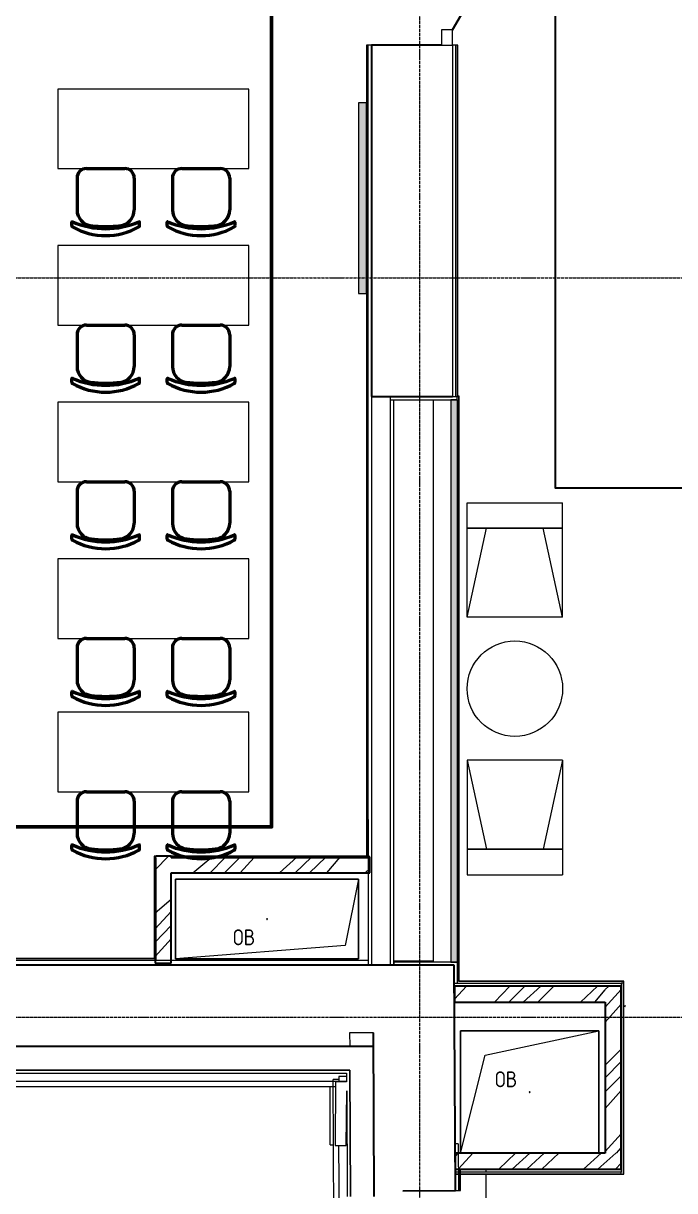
# Model space of a CAD drawing. Header units: millimetres. Extents: x -32 to 417638015, y -35 to 175284279.
# Drawn here: x 417388175 to 417392269, y 175238989 to 175246331 of the extents above; entities that cross this region are included whole.
import ezdxf
from ezdxf import colors
from ezdxf.entities.mleader import LeaderData, LeaderLine
from ezdxf.math import Vec2, Vec3

# ---------------------------------------------------------------- set-up
doc = ezdxf.new("R2010")
doc.units = ezdxf.units.MM
doc.linetypes.add('ADSK_Линия сетки', pattern=[25, 20, -2.5, 0, -2.5])
for name, color, linetype, lineweight in [('_ЭМ_гофра', 5, 'Continuous', 60), ('Аннотация', 7, 'Continuous', 18), ('Двери', 7, 'Continuous', 9), ('Обобщенные модели', 7, 'Continuous', 18), ('Оси', 253, 'Continuous', 9), ('Перекрытие', 7, 'Continuous', 18), ('Стены внутренние', 7, 'Continuous', 18), ('Стены наружные', 7, 'Continuous', 18), ('Стены несущие', 7, 'Continuous', 30), ('Стены отделка', 7, 'Continuous', 30), ('Стены перегородки', 7, 'Continuous', 30), ('Стены штриховка', 7, 'Continuous', 9), ('ТХ', 5, 'Continuous', 0), ('ТХ_Задание ЭОМ_СС', 6, 'Continuous', 0), ('ШТРИХОВКА', 252, 'Continuous', 15), ('ЭМ_Лоток 1_2', 162, 'Continuous', 30)]:
    doc.layers.add(name, color=color, linetype=linetype, lineweight=lineweight)
doc.layers.add('_ЭМ_Надписи', color=7, linetype='Continuous')
doc.styles.add('GOST Common_4', font='GOST_Common.ttf', dxfattribs={"width": 0.9, "height": 199.9999999999999})
doc.styles.add('ЭОМ', font='isocpeur.ttf', dxfattribs={"width": 0.85, "height": 250})
doc.linetypes.add('Cable in the tray', pattern='A,5,[130,ltypeshp.shx,S=1,R=0,X=0,Y=0],1.5,[130,ltypeshp.shx,S=1.5,R=90,X=0,Y=-1],1,[130,ltypeshp.shx,S=1,R=0,X=0.5,Y=0],5', length=12.5)
pattern_1 = [(45, (591.9394108331762, 243.9018102923292), (-269.4076836320746, 269.4076836320746), []), (45, (681.7420108331135, 243.9018102923292), (-269.4076836320746, 269.4076836320746), []), (45, (771.5446108331671, 243.9018102923292), (-269.4076836320746, 269.4076836320746), []), (45, (861.3474108331138, 243.9018102923292), (-269.4076836320746, 269.4076836320746), [])]

# ---------------------------------------------------------------- blocks, each defined once
blk = doc.blocks.new('_ЭМ_ТХ2_4 Этаж')
at = {"lineweight": 0}
h = blk.add_hatch(color=8, dxfattribs=at)
h.dxf.hatch_style = 1
h.paths.add_polyline_path([(6078.43464696157, 14136.59273562559), (6028.43464696157, 14136.59273562559), (6028.43464696157, 12936.59273562559), (6078.43464696157, 12936.59273562559)])
at = {"color": 8, "linetype": 'ByBlock', "lineweight": -2}
for p, q in [((4259.455641529115, 13663.59280436679), (4259.455641529115, 13463.28150364112)), ((4259.455641528941, 13663.5928043667), (4259.455641528941, 13463.28150364101)), ((4319.327197493461, 13723.59266688438), (4559.455641529115, 13723.59280436679)), ((4319.327197493287, 13723.59266688428), (4559.455641528999, 13723.59280436669)), ((4619.455641529115, 13663.59280436679), (4619.455641529115, 13463.28150364112)), ((4619.455641528999, 13663.5928043667), (4619.455641528999, 13463.28150364101)), ((4859.455641529115, 13663.59280436679), (4859.455641529115, 13463.28150364112)), ((4859.455641528941, 13663.5928043667), (4859.455641528941, 13463.28150364101)), ((4919.327197493461, 13723.59266688438), (5159.455641529115, 13723.59280436679)), ((4919.327197493287, 13723.59266688428), (5159.455641528999, 13723.59280436669)), ((5219.455641529115, 13663.59280436679), (5219.455641529115, 13463.28150364112)), ((5219.455641528999, 13663.5928043667), (5219.455641528999, 13463.28150364101)), ((4225.955641529174, 13364.59232397406), (4225.955641529174, 13386.25213002162)), ((4225.955641528999, 13364.59232397396), (4225.955641528999, 13386.25213002153)), ((4652.955641529115, 13364.59232397406), (4652.955641529115, 13386.25213002162)), ((4652.955641528941, 13364.59232397396), (4652.955641528941, 13386.25213002153)), ((4825.955641529174, 13364.59232397406), (4825.955641529174, 13386.25213002162)), ((4825.955641528999, 13364.59232397396), (4825.955641528999, 13386.25213002153)), ((5252.955641529115, 13364.59232397406), (5252.955641529115, 13386.25213002162)), ((5252.955641528941, 13364.59232397396), (5252.955641528941, 13386.25213002153)), ((4319.327197493461, 12738.59266688438), (4559.455641529115, 12738.59280436679)), ((4319.327197493287, 12738.59266688428), (4559.455641528999, 12738.59280436669)), ((4919.327197493461, 12738.59266688438), (5159.455641529115, 12738.59280436679)), ((4919.327197493287, 12738.59266688428), (5159.455641528999, 12738.59280436669)), ((4259.455641529115, 12678.59280436679), (4259.455641529115, 12478.28150364112)), ((4259.455641528941, 12678.5928043667), (4259.455641528941, 12478.28150364101)), ((4619.455641529115, 12678.59280436679), (4619.455641529115, 12478.28150364112)), ((4619.455641528999, 12678.5928043667), (4619.455641528999, 12478.28150364101)), ((4859.455641529115, 12678.59280436679), (4859.455641529115, 12478.28150364112)), ((4859.455641528941, 12678.5928043667), (4859.455641528941, 12478.28150364101)), ((5219.455641529115, 12678.59280436679), (5219.455641529115, 12478.28150364112)), ((5219.455641528999, 12678.5928043667), (5219.455641528999, 12478.28150364101)), ((4225.955641529174, 12379.59232397406), (4225.955641529174, 12401.25213002162)), ((4225.955641528999, 12379.59232397396), (4225.955641528999, 12401.25213002153)), ((4652.955641529115, 12379.59232397406), (4652.955641529115, 12401.25213002162)), ((4652.955641528941, 12379.59232397396), (4652.955641528941, 12401.25213002153)), ((4825.955641529174, 12379.59232397406), (4825.955641529174, 12401.25213002162)), ((4825.955641528999, 12379.59232397396), (4825.955641528999, 12401.25213002153)), ((5252.955641529115, 12379.59232397406), (5252.955641529115, 12401.25213002162)), ((5252.955641528941, 12379.59232397396), (5252.955641528941, 12401.25213002153)), ((4319.327197493461, 11753.59266688438), (4559.455641529115, 11753.59280436679)), ((4319.327197493287, 11753.59266688428), (4559.455641528999, 11753.59280436669)), ((4919.327197493461, 11753.59266688438), (5159.455641529115, 11753.59280436679)), ((4919.327197493287, 11753.59266688428), (5159.455641528999, 11753.59280436669)), ((4259.455641529115, 11693.59280436679), (4259.455641529115, 11493.28150364112)), ((4259.455641528941, 11693.5928043667), (4259.455641528941, 11493.28150364101)), ((4619.455641529115, 11693.59280436679), (4619.455641529115, 11493.28150364112)), ((4619.455641528999, 11693.5928043667), (4619.455641528999, 11493.28150364101)), ((4859.455641529115, 11693.59280436679), (4859.455641529115, 11493.28150364112)), ((4859.455641528941, 11693.5928043667), (4859.455641528941, 11493.28150364101)), ((5219.455641529115, 11693.59280436679), (5219.455641529115, 11493.28150364112)), ((5219.455641528999, 11693.5928043667), (5219.455641528999, 11493.28150364101)), ((4225.955641529174, 11394.59232397406), (4225.955641529174, 11416.25213002162)), ((4225.955641528999, 11394.59232397396), (4225.955641528999, 11416.25213002153)), ((4652.955641529115, 11394.59232397406), (4652.955641529115, 11416.25213002162)), ((4652.955641528941, 11394.59232397396), (4652.955641528941, 11416.25213002153)), ((4825.955641529174, 11394.59232397406), (4825.955641529174, 11416.25213002162)), ((4825.955641528999, 11394.59232397396), (4825.955641528999, 11416.25213002153)), ((5252.955641529115, 11394.59232397406), (5252.955641529115, 11416.25213002162)), ((5252.955641528941, 11394.59232397396), (5252.955641528941, 11416.25213002153)), ((4319.327197493461, 10768.59266688438), (4559.455641529115, 10768.59280436679)), ((4319.327197493287, 10768.59266688428), (4559.455641528999, 10768.59280436669)), ((4919.327197493461, 10768.59266688438), (5159.455641529115, 10768.59280436679)), ((4919.327197493287, 10768.59266688428), (5159.455641528999, 10768.59280436669)), ((4259.455641529115, 10708.59280436679), (4259.455641529115, 10508.28150364112)), ((4259.455641528941, 10708.5928043667), (4259.455641528941, 10508.28150364101)), ((4619.455641529115, 10708.59280436679), (4619.455641529115, 10508.28150364112)), ((4619.455641528999, 10708.5928043667), (4619.455641528999, 10508.28150364101)), ((4859.455641529115, 10708.59280436679), (4859.455641529115, 10508.28150364112)), ((4859.455641528941, 10708.5928043667), (4859.455641528941, 10508.28150364101)), ((5219.455641529115, 10708.59280436679), (5219.455641529115, 10508.28150364112)), ((5219.455641528999, 10708.5928043667), (5219.455641528999, 10508.28150364101)), ((4225.955641529174, 10409.59232397406), (4225.955641529174, 10431.25213002162)), ((4225.955641528999, 10409.59232397396), (4225.955641528999, 10431.25213002153)), ((4652.955641529115, 10409.59232397406), (4652.955641529115, 10431.25213002162)), ((4652.955641528941, 10409.59232397396), (4652.955641528941, 10431.25213002153)), ((4825.955641529174, 10409.59232397406), (4825.955641529174, 10431.25213002162)), ((4825.955641528999, 10409.59232397396), (4825.955641528999, 10431.25213002153)), ((5252.955641529115, 10409.59232397406), (5252.955641529115, 10431.25213002162)), ((5252.955641528941, 10409.59232397396), (5252.955641528941, 10431.25213002153)), ((4319.327197493461, 9803.592666884379), (4559.455641529115, 9803.592804366792)), ((4319.327197493287, 9803.592666884277), (4559.455641528999, 9803.59280436669)), ((4919.327197493461, 9803.592666884379), (5159.455641529115, 9803.592804366792)), ((4919.327197493287, 9803.592666884277), (5159.455641528999, 9803.59280436669)), ((4259.455641529115, 9743.592804366792), (4259.455641529115, 9543.281503641116)), ((4259.455641528941, 9743.592804366697), (4259.455641528941, 9543.281503641014)), ((4619.455641529115, 9743.592804366792), (4619.455641529115, 9543.281503641116)), ((4619.455641528999, 9743.592804366697), (4619.455641528999, 9543.281503641014)), ((4859.455641529115, 9743.592804366792), (4859.455641529115, 9543.281503641116)), ((4859.455641528941, 9743.592804366697), (4859.455641528941, 9543.281503641014)), ((5219.455641529115, 9743.592804366792), (5219.455641529115, 9543.281503641116)), ((5219.455641528999, 9743.592804366697), (5219.455641528999, 9543.281503641014)), ((4225.955641529174, 9444.592323974055), (4225.955641529174, 9466.252130021621)), ((4225.955641528999, 9444.59232397396), (4225.955641528999, 9466.252130021527)), ((4652.955641529115, 9444.592323974055), (4652.955641529115, 9466.252130021621)), ((4652.955641528941, 9444.59232397396), (4652.955641528941, 9466.252130021527)), ((4825.955641529174, 9444.592323974055), (4825.955641529174, 9466.252130021621)), ((4825.955641528999, 9444.59232397396), (4825.955641528999, 9466.252130021527)), ((5252.955641529115, 9444.592323974055), (5252.955641529115, 9466.252130021621)), ((5252.955641528941, 9444.59232397396), (5252.955641528941, 9466.252130021527))]:
    blk.add_line(p, q, dxfattribs=at)
at = {"color": 8}
for p, q in [((6712.000000000175, 10901.96406356675), (6711.999999996333, 11621.96406356488)), ((6712.000000000175, 10901.96406356675), (6711.999999994587, 11621.96406356488)), ((6711.999999996391, 11621.96406356663), (7311.999999996391, 11621.96406357047)), ((7312.000000000058, 10901.96406357233), (7311.999999996449, 11621.96406357233)), ((6711.999999997206, 11461.74481926938), (7311.999999997148, 11461.74481927084)), ((7311.999999997148, 11461.74481927043), (6711.999999997206, 11461.74481926601)), ((6711.999999992724, 10901.96406357233), (6833.473645910213, 11461.74481927101)), ((6711.999999992724, 10901.96406356861), (6833.473645910213, 11461.74481927101)), ((7312.000000000058, 10901.96406357233), (7190.526354082569, 11461.74481927101)), ((7312.000000000058, 10901.96406356861), (7190.526354082569, 11461.74481927101)), ((7312, 10901.96406356768), (6712.000000000175, 10901.96406356581)), ((7312, 10901.96406357082), (6712.000000000175, 10901.96406356733)), ((6712.000000000175, 10001.96406356675), (6711.999999996333, 9281.964063568608)), ((6712.000000000175, 10001.96406356675), (6711.999999994587, 9281.964063568608)), ((7312, 10001.96406356581), (6712.000000000175, 10001.96406356768)), ((7312, 10001.96406356267), (6712.000000000175, 10001.96406356616)), ((6711.999999992724, 10001.96406356116), (6833.473645910213, 9442.183307862477)), ((6711.999999992724, 10001.96406356488), (6833.473645910213, 9442.183307862477)), ((7312.000000000058, 10001.96406356116), (7190.526354082569, 9442.183307862477)), ((7312.000000000058, 10001.96406356488), (7190.526354082569, 9442.183307862477)), ((7312.000000000058, 10001.96406356116), (7311.999999996449, 9281.964063561158)), ((6711.999999997206, 9442.183307864107), (7311.999999997148, 9442.183307862651)), ((7311.999999997148, 9442.183307863059), (6711.999999997206, 9442.183307867483)), ((6711.999999996391, 9281.964063566862), (7311.999999996391, 9281.96406356302))]:
    blk.add_line(p, q, dxfattribs=at)
at = {"color": 8, "lineweight": 0}
blk.add_lwpolyline([(6078.43464696157, 14136.59273562559), (6028.43464696157, 14136.59273562559), (6028.43464696157, 12936.59273562559), (6078.43464696157, 12936.59273562559), (6078.43464696157, 14136.59273562559)], dxfattribs=at)
at = {"color": 8, "linetype": 'ByBlock', "lineweight": -2}
for centre, radius, start, end in [((4319.455641529057, 13663.59280436679), 60.00000000000227, 90, 180), ((4319.455641528941, 13663.59280436673), 59.99999999995964, 90, 180), ((4559.455641529174, 13663.59280436679), 60.00000000000227, 0, 90), ((4559.455641528999, 13663.59280436673), 59.99999999995964, 0, 90), ((4919.455641529057, 13663.59280436679), 60.00000000000227, 90, 180), ((4919.455641528941, 13663.59280436673), 59.99999999995964, 90, 180), ((5159.455641529174, 13663.59280436679), 60.00000000000227, 0, 90), ((5159.455641528999, 13663.59280436673), 59.99999999995964, 0, 90), ((4359.455641529115, 13463.28150364113), 100.0000000000176, 180, 264.2584419996841), ((4359.455641528941, 13463.28150364103), 100.0000000000176, 180, 264.2584419996841), ((4519.455641529115, 13463.28150364113), 100.0000000000176, 275.7415580003159, 0), ((4519.455641528941, 13463.28150364103), 100.0000000000176, 275.7415580003159, 0), ((4959.455641529115, 13463.28150364113), 100.0000000000176, 180, 264.2584419996841), ((4959.455641528941, 13463.28150364103), 100.0000000000176, 180, 264.2584419996841), ((5119.455641529115, 13463.28150364113), 100.0000000000176, 275.7415580003159, 0), ((5119.455641528941, 13463.28150364103), 100.0000000000176, 275.7415580003159, 0), ((4228.955641529115, 13386.25213002164), 2.999999999983853, 63.89783268162118, 180), ((4228.955641528941, 13386.25213002154), 2.999999999983853, 63.89783268162118, 180), ((4235.955641529115, 13364.59232397404), 9.999999999989248, 180, 238.068250632605), ((4235.955641528941, 13364.59232397394), 9.999999999989248, 180, 238.068250632605), ((4439.455641529115, 13865.91292807079), 520.8201237039044, 246.3195110063207, 293.6804889936793), ((4439.455641528941, 13865.91292807068), 520.8201237039044, 246.3195110063207, 293.6804889936793), ((4439.455641529115, 14159.12687717183), 800.3966485555333, 263.2469772545854, 276.7530227454146), ((4439.455641528941, 14159.12687717173), 800.3966485555333, 263.2469772545854, 276.7530227454146), ((4642.955641529115, 13364.59232397404), 9.999999999989248, 301.931749367395, 0), ((4642.955641528941, 13364.59232397394), 9.999999999989248, 301.931749367395, 0), ((4649.955641529115, 13386.25213002164), 2.999999999983853, 0, 116.1021673183788), ((4649.955641528941, 13386.25213002154), 2.999999999983853, 0, 116.1021673183788), ((4828.955641529115, 13386.25213002164), 2.999999999983853, 63.89783268162118, 180), ((4828.955641528941, 13386.25213002154), 2.999999999983853, 63.89783268162118, 180), ((4835.955641529115, 13364.59232397404), 9.999999999989248, 180, 238.068250632605), ((4835.955641528941, 13364.59232397394), 9.999999999989248, 180, 238.068250632605), ((5039.455641529115, 13865.91292807079), 520.8201237039044, 246.3195110063207, 293.6804889936793), ((5039.455641528941, 13865.91292807068), 520.8201237039044, 246.3195110063207, 293.6804889936793), ((5039.455641529115, 14159.12687717183), 800.3966485555333, 263.2469772545854, 276.7530227454146), ((5039.455641528941, 14159.12687717173), 800.3966485555333, 263.2469772545854, 276.7530227454146), ((5242.955641529115, 13364.59232397404), 9.999999999989248, 301.931749367395, 0), ((5242.955641528941, 13364.59232397394), 9.999999999989248, 301.931749367395, 0), ((5249.955641529115, 13386.25213002164), 2.999999999983853, 0, 116.1021673183788), ((5249.955641528941, 13386.25213002154), 2.999999999983853, 0, 116.1021673183788), ((4439.455641529115, 13732.64182592717), 430.5490215606072, 240.9916647866154, 299.0083352133846), ((4439.455641528941, 13732.64182592707), 430.5490215606072, 240.9916647866154, 299.0083352133846), ((5039.455641529115, 13732.64182592717), 430.5490215606072, 240.9916647866154, 299.0083352133846), ((5039.455641528941, 13732.64182592707), 430.5490215606072, 240.9916647866154, 299.0083352133846), ((4319.455641529057, 12678.59280436679), 60.00000000000227, 90, 180), ((4319.455641528941, 12678.59280436673), 59.99999999995964, 90, 180), ((4559.455641529174, 12678.59280436679), 60.00000000000227, 0, 90), ((4559.455641528999, 12678.59280436673), 59.99999999995964, 0, 90), ((4919.455641529057, 12678.59280436679), 60.00000000000227, 90, 180), ((4919.455641528941, 12678.59280436673), 59.99999999995964, 90, 180), ((5159.455641529174, 12678.59280436679), 60.00000000000227, 0, 90), ((5159.455641528999, 12678.59280436673), 59.99999999995964, 0, 90), ((4359.455641529115, 12478.28150364113), 100.0000000000176, 180, 264.2584419996841), ((4359.455641528941, 12478.28150364103), 100.0000000000176, 180, 264.2584419996841), ((4519.455641529115, 12478.28150364113), 100.0000000000176, 275.7415580003159, 0), ((4519.455641528941, 12478.28150364103), 100.0000000000176, 275.7415580003159, 0), ((4959.455641529115, 12478.28150364113), 100.0000000000176, 180, 264.2584419996841), ((4959.455641528941, 12478.28150364103), 100.0000000000176, 180, 264.2584419996841), ((5119.455641529115, 12478.28150364113), 100.0000000000176, 275.7415580003159, 0), ((5119.455641528941, 12478.28150364103), 100.0000000000176, 275.7415580003159, 0), ((4228.955641529115, 12401.25213002164), 2.999999999983853, 63.89783268162118, 180), ((4228.955641528941, 12401.25213002154), 2.999999999983853, 63.89783268162118, 180), ((4235.955641529115, 12379.59232397404), 9.999999999989248, 180, 238.068250632605), ((4235.955641528941, 12379.59232397394), 9.999999999989248, 180, 238.068250632605), ((4439.455641529115, 12880.91292807079), 520.8201237039044, 246.3195110063207, 293.6804889936793), ((4439.455641528941, 12880.91292807068), 520.8201237039044, 246.3195110063207, 293.6804889936793), ((4439.455641529115, 12747.64182592717), 430.5490215606072, 240.9916647866154, 299.0083352133846), ((4439.455641528941, 12747.64182592707), 430.5490215606072, 240.9916647866154, 299.0083352133846), ((4439.455641529115, 13174.12687717183), 800.3966485555333, 263.2469772545854, 276.7530227454146), ((4439.455641528941, 13174.12687717173), 800.3966485555333, 263.2469772545854, 276.7530227454146), ((4642.955641529115, 12379.59232397404), 9.999999999989248, 301.931749367395, 0), ((4642.955641528941, 12379.59232397394), 9.999999999989248, 301.931749367395, 0), ((4649.955641529115, 12401.25213002164), 2.999999999983853, 0, 116.1021673183788), ((4649.955641528941, 12401.25213002154), 2.999999999983853, 0, 116.1021673183788), ((4828.955641529115, 12401.25213002164), 2.999999999983853, 63.89783268162118, 180), ((4828.955641528941, 12401.25213002154), 2.999999999983853, 63.89783268162118, 180), ((4835.955641529115, 12379.59232397404), 9.999999999989248, 180, 238.068250632605), ((4835.955641528941, 12379.59232397394), 9.999999999989248, 180, 238.068250632605), ((5039.455641529115, 12880.91292807079), 520.8201237039044, 246.3195110063207, 293.6804889936793), ((5039.455641528941, 12880.91292807068), 520.8201237039044, 246.3195110063207, 293.6804889936793), ((5039.455641529115, 12747.64182592717), 430.5490215606072, 240.9916647866154, 299.0083352133846), ((5039.455641528941, 12747.64182592707), 430.5490215606072, 240.9916647866154, 299.0083352133846), ((5039.455641529115, 13174.12687717183), 800.3966485555333, 263.2469772545854, 276.7530227454146), ((5039.455641528941, 13174.12687717173), 800.3966485555333, 263.2469772545854, 276.7530227454146), ((5242.955641529115, 12379.59232397404), 9.999999999989248, 301.931749367395, 0), ((5242.955641528941, 12379.59232397394), 9.999999999989248, 301.931749367395, 0), ((5249.955641529115, 12401.25213002164), 2.999999999983853, 0, 116.1021673183788), ((5249.955641528941, 12401.25213002154), 2.999999999983853, 0, 116.1021673183788), ((4319.455641529057, 11693.59280436679), 60.00000000000227, 90, 180), ((4319.455641528941, 11693.59280436673), 59.99999999995964, 90, 180), ((4559.455641529174, 11693.59280436679), 60.00000000000227, 0, 90), ((4559.455641528999, 11693.59280436673), 59.99999999995964, 0, 90), ((4919.455641529057, 11693.59280436679), 60.00000000000227, 90, 180), ((4919.455641528941, 11693.59280436673), 59.99999999995964, 90, 180), ((5159.455641529174, 11693.59280436679), 60.00000000000227, 0, 90), ((5159.455641528999, 11693.59280436673), 59.99999999995964, 0, 90), ((4359.455641529115, 11493.28150364113), 100.0000000000176, 180, 264.2584419996841), ((4359.455641528941, 11493.28150364103), 100.0000000000176, 180, 264.2584419996841), ((4519.455641529115, 11493.28150364113), 100.0000000000176, 275.7415580003159, 0), ((4519.455641528941, 11493.28150364103), 100.0000000000176, 275.7415580003159, 0), ((4959.455641529115, 11493.28150364113), 100.0000000000176, 180, 264.2584419996841), ((4959.455641528941, 11493.28150364103), 100.0000000000176, 180, 264.2584419996841), ((5119.455641529115, 11493.28150364113), 100.0000000000176, 275.7415580003159, 0), ((5119.455641528941, 11493.28150364103), 100.0000000000176, 275.7415580003159, 0), ((4228.955641529115, 11416.25213002164), 2.999999999983853, 63.89783268162118, 180), ((4228.955641528941, 11416.25213002154), 2.999999999983853, 63.89783268162118, 180), ((4235.955641529115, 11394.59232397404), 9.999999999989248, 180, 238.068250632605), ((4235.955641528941, 11394.59232397394), 9.999999999989248, 180, 238.068250632605), ((4439.455641529115, 11895.91292807079), 520.8201237039044, 246.3195110063207, 293.6804889936793), ((4439.455641528941, 11895.91292807068), 520.8201237039044, 246.3195110063207, 293.6804889936793), ((4439.455641529115, 11762.64182592717), 430.5490215606072, 240.9916647866154, 299.0083352133846), ((4439.455641528941, 11762.64182592707), 430.5490215606072, 240.9916647866154, 299.0083352133846), ((4439.455641529115, 12189.12687717183), 800.3966485555333, 263.2469772545854, 276.7530227454146), ((4439.455641528941, 12189.12687717173), 800.3966485555333, 263.2469772545854, 276.7530227454146), ((4642.955641529115, 11394.59232397404), 9.999999999989248, 301.931749367395, 0), ((4642.955641528941, 11394.59232397394), 9.999999999989248, 301.931749367395, 0), ((4649.955641529115, 11416.25213002164), 2.999999999983853, 0, 116.1021673183788), ((4649.955641528941, 11416.25213002154), 2.999999999983853, 0, 116.1021673183788), ((4828.955641529115, 11416.25213002164), 2.999999999983853, 63.89783268162118, 180), ((4828.955641528941, 11416.25213002154), 2.999999999983853, 63.89783268162118, 180), ((4835.955641529115, 11394.59232397404), 9.999999999989248, 180, 238.068250632605), ((4835.955641528941, 11394.59232397394), 9.999999999989248, 180, 238.068250632605), ((5039.455641529115, 11895.91292807079), 520.8201237039044, 246.3195110063207, 293.6804889936793), ((5039.455641528941, 11895.91292807068), 520.8201237039044, 246.3195110063207, 293.6804889936793), ((5039.455641529115, 11762.64182592717), 430.5490215606072, 240.9916647866154, 299.0083352133846), ((5039.455641528941, 11762.64182592707), 430.5490215606072, 240.9916647866154, 299.0083352133846), ((5039.455641529115, 12189.12687717183), 800.3966485555333, 263.2469772545854, 276.7530227454146), ((5039.455641528941, 12189.12687717173), 800.3966485555333, 263.2469772545854, 276.7530227454146), ((5242.955641529115, 11394.59232397404), 9.999999999989248, 301.931749367395, 0), ((5242.955641528941, 11394.59232397394), 9.999999999989248, 301.931749367395, 0), ((5249.955641529115, 11416.25213002164), 2.999999999983853, 0, 116.1021673183788), ((5249.955641528941, 11416.25213002154), 2.999999999983853, 0, 116.1021673183788), ((4319.455641529057, 10708.59280436679), 60.00000000000227, 90, 180), ((4319.455641528941, 10708.59280436673), 59.99999999995964, 90, 180), ((4559.455641529174, 10708.59280436679), 60.00000000000227, 0, 90), ((4559.455641528999, 10708.59280436673), 59.99999999995964, 0, 90), ((4919.455641529057, 10708.59280436679), 60.00000000000227, 90, 180), ((4919.455641528941, 10708.59280436673), 59.99999999995964, 90, 180), ((5159.455641529174, 10708.59280436679), 60.00000000000227, 0, 90), ((5159.455641528999, 10708.59280436673), 59.99999999995964, 0, 90), ((4359.455641529115, 10508.28150364113), 100.0000000000176, 180, 264.2584419996841), ((4359.455641528941, 10508.28150364103), 100.0000000000176, 180, 264.2584419996841), ((4519.455641529115, 10508.28150364113), 100.0000000000176, 275.7415580003159, 0), ((4519.455641528941, 10508.28150364103), 100.0000000000176, 275.7415580003159, 0), ((4959.455641529115, 10508.28150364113), 100.0000000000176, 180, 264.2584419996841), ((4959.455641528941, 10508.28150364103), 100.0000000000176, 180, 264.2584419996841), ((5119.455641529115, 10508.28150364113), 100.0000000000176, 275.7415580003159, 0), ((5119.455641528941, 10508.28150364103), 100.0000000000176, 275.7415580003159, 0), ((4228.955641529115, 10431.25213002164), 2.999999999983853, 63.89783268162118, 180), ((4228.955641528941, 10431.25213002154), 2.999999999983853, 63.89783268162118, 180), ((4439.455641529115, 10910.91292807079), 520.8201237039044, 246.3195110063207, 293.6804889936793), ((4439.455641528941, 10910.91292807068), 520.8201237039044, 246.3195110063207, 293.6804889936793), ((4649.955641529115, 10431.25213002164), 2.999999999983853, 0, 116.1021673183788), ((4649.955641528941, 10431.25213002154), 2.999999999983853, 0, 116.1021673183788), ((4828.955641529115, 10431.25213002164), 2.999999999983853, 63.89783268162118, 180), ((4828.955641528941, 10431.25213002154), 2.999999999983853, 63.89783268162118, 180), ((5039.455641529115, 10910.91292807079), 520.8201237039044, 246.3195110063207, 293.6804889936793), ((5039.455641528941, 10910.91292807068), 520.8201237039044, 246.3195110063207, 293.6804889936793), ((5249.955641529115, 10431.25213002164), 2.999999999983853, 0, 116.1021673183788), ((5249.955641528941, 10431.25213002154), 2.999999999983853, 0, 116.1021673183788), ((4235.955641529115, 10409.59232397404), 9.999999999989248, 180, 238.068250632605), ((4235.955641528941, 10409.59232397394), 9.999999999989248, 180, 238.068250632605), ((4439.455641529115, 10777.64182592717), 430.5490215606072, 240.9916647866154, 299.0083352133846), ((4439.455641528941, 10777.64182592707), 430.5490215606072, 240.9916647866154, 299.0083352133846), ((4439.455641529115, 11204.12687717183), 800.3966485555333, 263.2469772545854, 276.7530227454146), ((4439.455641528941, 11204.12687717173), 800.3966485555333, 263.2469772545854, 276.7530227454146), ((4642.955641529115, 10409.59232397404), 9.999999999989248, 301.931749367395, 0), ((4642.955641528941, 10409.59232397394), 9.999999999989248, 301.931749367395, 0), ((4835.955641529115, 10409.59232397404), 9.999999999989248, 180, 238.068250632605), ((4835.955641528941, 10409.59232397394), 9.999999999989248, 180, 238.068250632605), ((5039.455641529115, 10777.64182592717), 430.5490215606072, 240.9916647866154, 299.0083352133846), ((5039.455641528941, 10777.64182592707), 430.5490215606072, 240.9916647866154, 299.0083352133846), ((5039.455641529115, 11204.12687717183), 800.3966485555333, 263.2469772545854, 276.7530227454146), ((5039.455641528941, 11204.12687717173), 800.3966485555333, 263.2469772545854, 276.7530227454146), ((5242.955641529115, 10409.59232397404), 9.999999999989248, 301.931749367395, 0), ((5242.955641528941, 10409.59232397394), 9.999999999989248, 301.931749367395, 0), ((4319.455641529057, 9743.592804366792), 60.00000000000227, 90, 180), ((4319.455641528941, 9743.592804366734), 59.99999999995964, 90, 180), ((4559.455641529174, 9743.592804366792), 60.00000000000227, 0, 90), ((4559.455641528999, 9743.592804366734), 59.99999999995964, 0, 90), ((4919.455641529057, 9743.592804366792), 60.00000000000227, 90, 180), ((4919.455641528941, 9743.592804366734), 59.99999999995964, 90, 180), ((5159.455641529174, 9743.592804366792), 60.00000000000227, 0, 90), ((5159.455641528999, 9743.592804366734), 59.99999999995964, 0, 90), ((4359.455641529115, 9543.28150364113), 100.0000000000176, 180, 264.2584419996841), ((4359.455641528941, 9543.281503641028), 100.0000000000176, 180, 264.2584419996841), ((4519.455641529115, 9543.28150364113), 100.0000000000176, 275.7415580003159, 0), ((4519.455641528941, 9543.281503641028), 100.0000000000176, 275.7415580003159, 0), ((4959.455641529115, 9543.28150364113), 100.0000000000176, 180, 264.2584419996841), ((4959.455641528941, 9543.281503641028), 100.0000000000176, 180, 264.2584419996841), ((5119.455641529115, 9543.28150364113), 100.0000000000176, 275.7415580003159, 0), ((5119.455641528941, 9543.281503641028), 100.0000000000176, 275.7415580003159, 0), ((4228.955641529115, 9466.252130021636), 2.999999999983853, 63.89783268162118, 180), ((4228.955641528941, 9466.252130021541), 2.999999999983853, 63.89783268162118, 180), ((4235.955641529115, 9444.59232397404), 9.999999999989248, 180, 238.068250632605), ((4235.955641528941, 9444.592323973939), 9.999999999989248, 180, 238.068250632605), ((4439.455641529115, 9945.912928070786), 520.8201237039044, 246.3195110063207, 293.6804889936793), ((4439.455641528941, 9945.912928070684), 520.8201237039044, 246.3195110063207, 293.6804889936793), ((4439.455641529115, 9812.641825927169), 430.5490215606072, 240.9916647866154, 299.0083352133846), ((4439.455641528941, 9812.641825927074), 430.5490215606072, 240.9916647866154, 299.0083352133846), ((4439.455641529115, 10239.12687717183), 800.3966485555333, 263.2469772545854, 276.7530227454146), ((4439.455641528941, 10239.12687717173), 800.3966485555333, 263.2469772545854, 276.7530227454146), ((4642.955641529115, 9444.59232397404), 9.999999999989248, 301.931749367395, 0), ((4642.955641528941, 9444.592323973939), 9.999999999989248, 301.931749367395, 0), ((4649.955641529115, 9466.252130021636), 2.999999999983853, 0, 116.1021673183788), ((4649.955641528941, 9466.252130021541), 2.999999999983853, 0, 116.1021673183788), ((4828.955641529115, 9466.252130021636), 2.999999999983853, 63.89783268162118, 180), ((4828.955641528941, 9466.252130021541), 2.999999999983853, 63.89783268162118, 180), ((4835.955641529115, 9444.59232397404), 9.999999999989248, 180, 238.068250632605), ((4835.955641528941, 9444.592323973939), 9.999999999989248, 180, 238.068250632605), ((5039.455641529115, 9945.912928070786), 520.8201237039044, 246.3195110063207, 293.6804889936793), ((5039.455641528941, 9945.912928070684), 520.8201237039044, 246.3195110063207, 293.6804889936793), ((5039.455641529115, 9812.641825927169), 430.5490215606072, 240.9916647866154, 299.0083352133846), ((5039.455641528941, 9812.641825927074), 430.5490215606072, 240.9916647866154, 299.0083352133846), ((5039.455641529115, 10239.12687717183), 800.3966485555333, 263.2469772545854, 276.7530227454146), ((5039.455641528941, 10239.12687717173), 800.3966485555333, 263.2469772545854, 276.7530227454146), ((5242.955641529115, 9444.59232397404), 9.999999999989248, 301.931749367395, 0), ((5242.955641528941, 9444.592323973939), 9.999999999989248, 301.931749367395, 0), ((5249.955641529115, 9466.252130021636), 2.999999999983853, 0, 116.1021673183788), ((5249.955641528941, 9466.252130021541), 2.999999999983853, 0, 116.1021673183788)]:
    blk.add_arc(centre, radius, start, end, dxfattribs=at)
at = {"layer": 'ТХ', "color": 8}
for p, q in [((5339.391419511288, 14223.59273562559), (4139.391419511288, 14223.59273562559)), ((4139.391419511288, 14223.59273562559), (4139.391419511288, 13723.59273562559)), ((5339.391419511288, 13723.59273562559), (5339.391419511288, 14223.59273562559)), ((4139.391419511288, 13723.59273562559), (5339.391419511288, 13723.59273562559)), ((5339.391419511288, 13238.59273562559), (4139.391419511288, 13238.59273562559)), ((4139.391419511288, 13238.59273562559), (4139.391419511288, 12738.59273562559)), ((5339.391419511288, 12738.59273562559), (5339.391419511288, 13238.59273562559)), ((4139.391419511288, 12738.59273562559), (5339.391419511288, 12738.59273562559)), ((5339.391419511288, 12253.59273562559), (4139.391419511288, 12253.59273562559)), ((4139.391419511288, 12253.59273562559), (4139.391419511288, 11753.59273562559)), ((5339.391419511288, 11753.59273562559), (5339.391419511288, 12253.59273562559)), ((4139.391419511288, 11753.59273562559), (5339.391419511288, 11753.59273562559)), ((5339.391419511288, 11268.59273562559), (4139.391419511288, 11268.59273562559)), ((4139.391419511288, 11268.59273562559), (4139.391419511288, 10768.59273562559)), ((5339.391419511288, 10768.59273562559), (5339.391419511288, 11268.59273562559)), ((4139.391419511288, 10768.59273562559), (5339.391419511288, 10768.59273562559)), ((5339.391419511288, 10303.59273562559), (4139.391419511288, 10303.59273562559)), ((4139.391419511288, 10303.59273562559), (4139.391419511288, 9803.592735625585)), ((5339.391419511288, 9803.592735625585), (5339.391419511288, 10303.59273562559)), ((4139.391419511288, 9803.592735625585), (5339.391419511288, 9803.592735625585))]:
    blk.add_line(p, q, dxfattribs=at)
at = {"layer": 'ТХ', "color": 8, "lineweight": 0}
blk.add_circle((7012.000000000058, 10451.96406356675), 300, dxfattribs=at)
blk = doc.blocks.new('План 4 этажа')
at = {"layer": 'Стены внутренние'}
blk.add_hatch(color=8, dxfattribs=at).paths.add_polyline_path([(741.5047638715478, 8970.829937425442), (741.5047638715478, 12507.86080125574), (701.5047638716642, 12507.86080125574), (701.5047638716642, 8970.829937425442), (727.7774602886057, 8970.829937425442)])
at = {"layer": 'Стены внутренние', "lineweight": 9}
h = blk.add_hatch(dxfattribs=at)
h.set_pattern_fill('FP_4', color=8, style=0, pattern_type=2)
h.set_pattern_definition([(0, (591.9394108331762, 243.9018102923292), (406.4, 101.6), [33.528, -271.272, 33.528, -271.272, -1625.6]), (0, (591.9394108331762, 243.9018102923292), (406.4, 101.6), [-609.6, 33.528, -576.072, 33.528, -271.272, -711.2]), (0, (591.9394108331762, 243.9018102923292), (406.4, 101.6), [-1524, 33.528, -169.672, 33.528, -474.472]), (120, (744.3394108330831, 294.7018102923757), (-291.1881810244989, 301.1527240979959), [33.52799999999996, -271.2719999999997, 33.52799999999996, -271.2719999999997, -1625.599999999999]), (120, (744.3394108330831, 294.7018102923757), (-291.1881810244989, 301.1527240979959), [-609.5999999999993, 33.52799999999996, -576.0719999999993, 33.52799999999996, -271.2719999999997, -711.1999999999994]), (120, (744.3394108330831, 294.7018102923757), (-291.1881810244989, 301.1527240979959), [-1523.999999999999, 33.52799999999996, -169.6719999999998, 33.52799999999996, -474.4719999999996]), (240, (795.1394108331297, 497.9018102923292), (-115.2118189755009, -402.7527240979958), [33.528, -271.272, 33.528, -271.272, -1625.6]), (240, (795.1394108331297, 497.9018102923292), (-115.2118189755009, -402.7527240979958), [-609.6, 33.528, -576.072, 33.528, -271.272, -711.2]), (240, (795.1394108331297, 497.9018102923292), (-115.2118189755009, -402.7527240979958), [-1524, 33.528, -169.672, 33.528, -474.472])])
h.paths.add_polyline_path([(1783.743935315753, 7636.901810291922), (1786.504763871548, 7636.901810291922), (1786.504763871548, 8838.901810291922), (1771.504763871664, 8838.901810291922), (1771.504763871664, 7636.901810291922)])
at = {"layer": 'Стены штриховка', "lineweight": 9}
h = blk.add_hatch(dxfattribs=at)
h.set_pattern_fill('ANSI34', color=8, scale=20)
h.set_pattern_definition(pattern_1)
h.paths.add_polyline_path([(-1158.060589166824, 8982.491826412617), (-1058.06058916694, 8982.491826412617), (-1058.06058916694, 9638.450686714612), (-1152.06058916694, 9638.450686714612), (-1152.06058916694, 9626.45068671467), (-1158.060589166824, 9626.45068671467), (-1158.060589166824, 9532.45068671467)])
h = blk.add_hatch(dxfattribs=at)
h.set_pattern_fill('ANSI34', color=8, scale=20)
h.set_pattern_definition(pattern_1)
h.paths.add_polyline_path([(191.9394108331762, 9532.45068671467), (191.9394108331762, 9632.450686714612), (-1058.06058916694, 9626.45068671467), (-1058.06058916694, 9532.45068671467), (86.65762662433553, 9532.45068671467)])
h = blk.add_hatch(dxfattribs=at)
h.set_pattern_fill('ANSI34', color=8, scale=20)
h.set_pattern_definition(pattern_1)
h.paths.add_polyline_path([(1671.504763871548, 8718.901810291922), (1671.504763871548, 8818.90181029198), (723.4498687668238, 8818.90181029198), (723.5449809047859, 8718.901810291922), (1631.642789639649, 8718.901810291922)])
h = blk.add_hatch(dxfattribs=at)
h.set_pattern_fill('ANSI34', color=8, scale=20)
h.set_pattern_definition(pattern_1)
h.paths.add_polyline_path([(1771.504763871664, 7768.901810291922), (1771.504763871664, 8818.90181029198), (1671.504763871548, 8818.90181029198), (1671.504763871548, 7768.901810291922)])
h = blk.add_hatch(dxfattribs=at)
h.set_pattern_fill('ANSI34', color=8, scale=20)
h.set_pattern_definition(pattern_1)
h.paths.add_polyline_path([(1115.133453728398, 7668.901810291922), (1771.504763871664, 7668.901810291922), (1771.504763871664, 7768.901810291922), (728.0628074574051, 7768.901810291922), (728.6334802850615, 7764.895500586368), (748.3644009734271, 7705.530853488075), (749.1745078064268, 7668.901810291922), (922.6564053641632, 7668.901810291922)])
at = {"layer": 'Двери', "color": 8, "lineweight": 30}
blk.add_line((711.9394108331762, 14833.90341814153), (859.4394108331762, 15089.38091225794), dxfattribs=at)
at = {"layer": 'Двери', "color": 8}
for p, q in [((711.9394108331762, 14833.90341814153), (641.9394108331762, 14833.90341814153)), ((641.9394108331762, 14833.90341814153), (641.9394108331762, 14738.90341814153)), ((711.9394108331762, 14738.90341814153), (711.9394108331762, 14833.90341814153)), ((641.9394108331762, 14738.90341814153), (711.9394108331762, 14738.90341814153))]:
    blk.add_line(p, q, dxfattribs=at)
at = {"layer": 'Обобщенные модели', "color": 8}
for p, q in [((-1029.616637712112, 8992.450686714612), (-1029.616637712112, 9492.45068671467)), ((-1029.616637712112, 9492.45068671467), (120.3833622878883, 9492.45068671467)), ((120.3833622878883, 9492.45068671467), (-1029.616637712112, 9492.45068671467)), ((-1029.616637712112, 9492.45068671467), (-1029.616637712112, 8992.450686714612)), ((120.3833622878883, 9492.45068671467), (37.05002895455982, 9075.784020047984)), ((120.3833622878883, 9492.45068671467), (120.3833622878883, 8992.450686714612)), ((120.3833622878883, 8992.450686714612), (120.3833622878883, 9492.45068671467)), ((37.05002895455982, 9075.784020047984), (-1029.616637712112, 8992.450686714612)), ((120.3833622878883, 8992.450686714612), (-1029.616637712112, 8992.450686714612)), ((-1029.616637712112, 8992.450686714612), (120.3833622878883, 8992.450686714612)), ((761.642789639649, 7768.901810291922), (761.642789639649, 8538.901810291922)), ((761.642789639649, 8538.901810291922), (1631.642789639649, 8538.901810291922)), ((1631.642789639649, 8538.901810291922), (761.642789639649, 8538.901810291922)), ((761.642789639649, 8538.901810291922), (761.642789639649, 7768.901810291922)), ((915.642789639649, 8384.901810291922), (1631.642789639649, 8538.901810291922)), ((1631.642789639649, 8538.901810291922), (1631.642789639649, 7768.901810291922)), ((1631.642789639649, 7768.901810291922), (1631.642789639649, 8538.901810291922)), ((761.642789639649, 7768.901810291922), (915.642789639649, 8384.901810291922))]:
    blk.add_line(p, q, dxfattribs=at)
for centre, radius, start, end in [((-454.6166377121117, 9242.45068671467), 2.500000000000002, 0, 180), ((-454.6166377121117, 9242.45068671467), 2.499999999999998, 120.0000000000624, 180), ((-454.6166377121117, 9242.45068671467), 2.500000000000002, 180, 0), ((-454.6166377121117, 9242.45068671467), 2.499999999999999, 239.9999999999376, 345.0000000007444), ((-454.6166377121117, 9242.45068671467), 2.500000000000002, 14.99999999925556, 90), ((1196.642789639649, 8153.901810291922), 2.500000000000002, 0, 180), ((1196.642789639649, 8153.901810291922), 2.500000000000002, 180, 0), ((1196.642789639649, 8153.901810291922), 2.499999999999999, 59.99999999993758, 165.0000000007444), ((1196.642789639649, 8153.901810291922), 2.500000000000002, 194.9999999992556, 270), ((1196.642789639649, 8153.901810291922), 2.499999999999998, 300.0000000000624, 0)]:
    blk.add_arc(centre, radius, start, end, dxfattribs=at)
at = {"layer": 'Оси', "color": 8, "linetype": 'ADSK_Линия сетки'}
for p, q in [((506.5047638714314, -3353.100552087475), (506.5047638714896, 43685.8332947591)), ((-10052.17750458431, 13274.4890366231), (56511.79228884453, 13274.48903662292)), ((-10052.17750458437, 8624.489036623097), (56511.79228884453, 8624.489036622923))]:
    blk.add_line(p, q, dxfattribs=at)
at = {"layer": 'Перекрытие', "color": 8}
for p, q in [((591.5047638715478, 8971.069184465101), (591.5047638716642, 12507.68461963168)), ((341.9394108331762, 8980.165242022951), (591.5047638716642, 8980.165242022951)), ((922.6564053641632, 7648.901810291922), (922.6564053641632, 7668.901810291922)), ((922.6564053641632, 796.9999999999418), (922.6564053641632, 7636.901810291922))]:
    blk.add_line(p, q, dxfattribs=at)
at = {"layer": 'Стены наружные', "color": 8}
for p, q in [((-4.150100213009864, 8232.492052025686), (-39.14970444329083, 8232.325607666338)), ((-3.909857540740632, 822.1574291014113), (-39.14970444329083, 8232.325607666338)), ((45.75535410305019, 8252.491828633763), (-4.244080511620268, 8252.254050977645)), ((-4.244080511620268, 8252.254050977645), (-4.079540263628587, 8217.654839678027)), ((45.66024197568186, 8272.491826409474), (45.66024197568186, 8222.491826409474)), ((-23.62116025073919, 8187.491826409474), (-6070.081040713296, 8187.491826409532)), ((-5316.77800977783, 8222.491826409532), (45.66024197568186, 8222.491826409474)), ((-58.02549508097582, 7821.544138378522), (-58.02549508097582, 8187.491826409474)), ((25.75535411364399, 8222.491826409474), (25.75535411364399, 8217.428404721839)), ((-58.02549508097582, 7821.544138378522), (-37.19618925452232, 7821.544138378522)), ((31.09034054167569, 822.1989993446041), (-2.177174056414515, 7817.628881232813))]:
    blk.add_line(p, q, dxfattribs=at)
at = {"layer": 'Стены несущие', "color": 8}
for p, q in [((641.9394108331762, 14738.90341814153), (201.9394108331762, 14738.90341814153)), ((201.9394108331762, 14738.90341814153), (201.9394108331762, 12527.68461963168)), ((201.9394108331762, 12527.68461963168), (711.9394108331762, 12527.68461963168)), ((-1158.060589166824, 9626.450686714612), (-1158.060589166824, 8963.90181029233)), ((-1152.06058916694, 9626.450686714612), (-1158.060589166824, 9626.450686714612)), ((-1058.060589166824, 9638.450686714612), (-1152.06058916694, 9638.450686714612)), ((-1058.06058916694, 9638.450686714612), (-1058.06058916694, 9626.450686714612)), ((191.9394108331762, 9632.450686714612), (-1058.06058916694, 9632.450686714612)), ((191.9394108331762, 9532.45068671467), (191.9394108331762, 9632.450686714612)), ((-1058.06058916694, 9532.45068671467), (191.9394108331762, 9532.45068671467)), ((-1058.06058916694, 8963.90181029233), (-1058.06058916694, 9532.45068671467)), ((-1158.060589166824, 8963.90181029233), (-1058.06058916694, 8963.90181029233)), ((722.4341186129022, 8952.491826412617), (-5674.856065770902, 8952.491826412734)), ((729.1794895137427, 7534.088025166246), (722.4341186129022, 8952.491826412617)), ((1771.504763871664, 8818.901810291922), (723.4498687668238, 8818.901810291922)), ((723.4498687668238, 8818.901810291922), (723.4498687668238, 8718.901810291922)), ((1771.504763871664, 7668.901810291922), (1771.504763871664, 8818.901810291922)), ((723.4498687668238, 8718.901810291922), (1671.504763871548, 8718.901810291922)), ((1671.504763871548, 8718.901810291922), (1671.504763871548, 7768.901810291922)), ((214.4531102947658, 8526.729411402252), (214.853711134987, 8526.731316502322)), ((214.853711134987, 8442.491826412675), (214.4531102947658, 8526.729411402252)), ((219.7475460905116, 7497.664982635877), (214.853711134987, 8526.731316502322)), ((-6182.245400774234, 8442.491826412734), (214.853711134987, 8442.491826412675)), ((1671.504763871548, 7768.901810291922), (727.3019103538245, 7768.901810291922)), ((727.3019103538245, 7768.901810291922), (727.3019103538245, 7668.901810291922)), ((727.3019103538245, 7668.901810291922), (1771.504763871664, 7668.901810291922)), ((399.1832210568246, 7532.518692635815), (729.1794895137427, 7534.088025166246))]:
    blk.add_line(p, q, dxfattribs=at)
at = {"layer": 'Стены отделка', "color": 8, "lineweight": 9}
for p, q in [((201.9394108331762, 14738.90341814153), (169.9394108330598, 14738.90341814153)), ((169.9394108330598, 14738.90341814153), (169.9394108330598, 9638.450686714612)), ((711.9394108331762, 14738.90341814153), (711.9394108331762, 12527.68461963168)), ((743.9394108331762, 14738.90341814153), (711.9394108331762, 14738.90341814153)), ((743.9394108331762, 12527.68461963168), (743.9394108331762, 14738.90341814153)), ((321.9394108331762, 12507.68461963168), (741.5047638715478, 12507.68461963168)), ((341.9394108331762, 8952.001150800439), (341.9394108331762, 12507.68461963168)), ((701.5047638716642, 12507.86080125574), (701.5047638716642, 8970.829937425442)), ((741.5047638715478, 12507.86080125574), (701.5047638716642, 12507.86080125574)), ((711.9394108331762, 12527.68461963168), (731.9394108331762, 12527.68461963168)), ((741.5047638715478, 12530.82993742544), (741.5047638716642, 12527.68461963168)), ((753.5047638715478, 12530.82993742544), (741.5047638715478, 12530.82993742544)), ((741.5047638715478, 12527.68461963168), (743.9394108331762, 12527.68461963168)), ((741.5047638715478, 12507.86080125574), (741.5047638715478, 8838.901810291922)), ((753.5047638715478, 8850.901810291922), (753.5047638715478, 12530.82993742544)), ((181.9394108330598, 9868.901810292271), (181.9394108330598, 11408.90181029227)), ((-1164.06058916694, 9636.450686714612), (-1164.06058916694, 8994.4918264125)), ((-1152.06058916694, 9638.450686714612), (-1162.060589166824, 9638.45068671467)), ((-1152.06058916694, 8982.4918264125), (-1152.06058916694, 9626.450686714612)), ((169.9394108330598, 9638.450686714612), (-1058.060589166824, 9638.450686714612)), ((-1058.06058916694, 9626.450686714612), (181.9394108330598, 9626.450686714612)), ((181.9394108330598, 9636.45068671467), (181.9394108330598, 8952.001150800439)), ((-5674.856065770902, 8982.491826412617), (181.9394108330598, 8982.4918264125)), ((-1164.06058916694, 8994.4918264125), (-5655.071351433056, 8994.491826412617)), ((341.9877895639511, 8971.666146439558), (341.9399402929703, 8951.666203678411)), ((742.3477143956115, 8970.708297171455), (341.9877895639511, 8971.666146439558)), ((701.5047638716642, 8970.829937425442), (741.5047638715478, 8970.829937425442)), ((742.9742253795266, 8838.96675557777), (742.3477143956115, 8970.708297171455)), ((-5674.856065770902, 8952.491826412617), (181.9394108330598, 8952.4918264125)), ((181.9394108330598, 8952.001150800439), (201.9394108330598, 8952.001150800439)), ((321.9394108331762, 8952.001150800439), (341.9394108331762, 8952.001150800439)), ((341.9399402929703, 8951.666203678411), (722.4423741730861, 8950.755862869613)), ((722.9744515336351, 8838.871644515311), (742.9742253795266, 8838.96675557777)), ((741.5047638715478, 8838.901810291922), (1771.504763871664, 8838.901810291922)), ((1788.504763871664, 8850.901810291922), (753.5047638715478, 8850.901810291922)), ((1771.504763871664, 8838.901810291922), (1771.504763871664, 7648.901810291922)), ((1788.504763871548, 7636.901810291922), (1788.504763871664, 8850.901810291922)), ((214.4531102947658, 8526.729411402252), (64.85540729097556, 8526.017983533966)), ((64.85540729097556, 8526.017983533966), (65.2526248600334, 8442.491826412384)), ((65.2526248600334, 8442.491826412384), (-6182.245400774234, 8442.4918264125)), ((-6351.375179108582, 8272.491826409474), (45.66024197568186, 8272.491826409474)), ((45.56512983771972, 8292.491826409474), (-6331.47755812807, 8292.491826409474)), ((-6331.477558128128, 8292.4918264125), (65.96596589463297, 8292.491826412384)), ((65.56535599438939, 8292.491826410114), (45.56558214861434, 8292.396715347655)), ((45.66024197568186, 8272.491826409474), (45.92282987164799, 8217.275341619505)), ((69.35339695937, 7495.949755875045), (65.56535599438939, 8292.491826410114)), ((65.96596589463297, 8292.491826412443), (69.75399779959116, 7495.951660975174)), ((-23.39112261624541, 8217.801406890561), (-26.42687574576121, 7817.812926802784)), ((45.92282987164799, 8217.275341619505), (-23.39112261624541, 8217.801406890561)), ((43.5711082695052, 7817.281670005119), (46.18634688574821, 8161.863483632507)), ((46.18634688574821, 8161.863483632507), (49.35362311347853, 7495.854644812644)), ((-26.42687574576121, 7817.812926802784), (43.5711082695052, 7817.281670005119)), ((747.7772341346135, 7828.999182882952), (727.7774602886057, 7828.904071820434)), ((747.7772341346135, 7828.999182882952), (749.1792633595178, 7534.183136228705)), ((1771.504763871664, 7648.901810291922), (728.6334802851779, 7648.901810291922)), ((728.6905475680251, 7636.901810291922), (1788.504763871548, 7636.901810291922)), ((761.1791276670992, 7534.240202866204), (760.5387299979338, 7668.901810291922)), ((729.1794895137427, 7534.088025166246), (761.1791276670992, 7534.240202866204))]:
    blk.add_line(p, q, dxfattribs=at)
at = {"layer": 'Стены перегородки', "color": 8, "lineweight": 18}
for p, q in [((201.9394108331762, 12527.68461963168), (201.9394108330598, 8952.001150800439)), ((321.9394108331762, 8952.001150800439), (321.9394108331762, 12527.68461963168)), ((201.9394108330598, 8952.001150800439), (321.9394108331762, 8952.001150800439))]:
    blk.add_line(p, q, dxfattribs=at)
at = {"layer": 'Стены штриховка', "color": 8}
for p, q in [((171.9394108331762, 14738.90341814153), (171.9394108331762, 9636.450686714612)), ((181.9394108330598, 11408.90181029227), (181.9394108330598, 14738.90341814153)), ((731.9394108331762, 12527.68461963168), (731.9394108331762, 14738.90341814153)), ((741.9394108331762, 12527.68461963168), (741.9394108331762, 14738.90341814153)), ((731.9394108331762, 12527.68461963168), (741.5047638715478, 12527.68461963168)), ((741.5047638715478, 12507.86080125574), (741.5047638715478, 12527.68461963168)), ((751.5047638715478, 8848.901810291922), (751.5047638715478, 12530.82993742544)), ((181.9394108330598, 9868.901810292271), (181.9394108330598, 9636.45068671467)), ((-1162.060589166824, 9638.45068671467), (-1164.06058916694, 9638.450686714612)), ((-1164.06058916694, 9638.450686714612), (-1164.06058916694, 9636.450686714612)), ((-1164.06058916694, 9636.450686714612), (-1152.06058916694, 9636.450686714612)), ((-1162.060589166824, 9638.450686714612), (-1162.060589166824, 8992.4918264125)), ((171.9394108331762, 9636.45068671467), (-1058.06058916694, 9636.450686714612)), ((-1162.060589166824, 8992.4918264125), (-5655.06108719256, 8992.491826412617)), ((1786.504763871548, 8848.901810291922), (751.5047638716642, 8848.901810291922)), ((1786.504763871548, 8838.901810291922), (1771.504763871664, 8838.901810291922)), ((1786.504763871548, 7636.901810291922), (1786.504763871548, 8850.901810291922)), ((728.6810363542754, 7638.901810291922), (1771.504763871664, 7638.901810291922)), ((759.1791502825217, 7534.230691759905), (758.5387073822785, 7668.90181029198)), ((1771.504763871664, 7636.901810291922), (1771.504763871664, 7648.901810291922))]:
    blk.add_line(p, q, dxfattribs=at)
at = {"layer": 'Аннотация', "color": 8, "lineweight": 9, "char_height": 100, "width": 156.348, "attachment_point": 1, "line_spacing_factor": 1.022765581104984, "style": 'GOST Common_4'}
for insert in [(-668.7608852554113, 9177.170167411154), (978.124271050212, 8284.148770460917)]:
    blk.add_mtext('\\pxt3.6,7.2,10.8,14.4,18,21.6,25.2,28.8,32.4,36,39.6,43.2,46.8,50.4,54,57.6,61.2,64.8,68.4,72,75.6,79.2,82.8,86.4,90,93.6,97.2,100.8,104.4,108,111.6,115.2;{ОВ}', dxfattribs=dict(at, insert=insert))

msp = doc.modelspace()

# ---------------------------------------------------------------- linework, layer by layer
at = {"layer": '_ЭМ_гофра', "linetype": 'ByBlock'}
msp.add_lwpolyline([(417387921.8624847, 175241277.0897745), (417389734.8003766, 175241277.0897745), (417389734.8003766, 175247909.852987), (417385402.8015966, 175247909.852987), (417385161.6638418, 175248315.7046202)], dxfattribs=at)
at = {"layer": 'ЭМ_Лоток 1_2', "linetype": 'Cable in the tray', "ltscale": 50}
msp.add_lwpolyline([(417391517.2819736, 175268196.7129518), (417391517.2819736, 175243409.5324046), (417432385.2666024, 175243409.5324046)], dxfattribs=at)

# ---------------------------------------------------------------- block references
at = {"layer": 'ТХ_Задание ЭОМ_СС', "lineweight": 50}
msp.add_blockref('_ЭМ_ТХ2_4 Этаж', (417384252.4643108, 175231694.5649611), dxfattribs=at)
at = {"layer": 'ШТРИХОВКА'}
msp.add_blockref('План 4 этажа', (417390160.9595469, 175231455.6631508), dxfattribs=at)

# ---------------------------------------------------------------- leaders
at = {"layer": '_ЭМ_Надписи', "color": 7, "ltscale": 5}
ml = msp.add_multileader_mtext('Standard', dxfattribs=at)
ml.set_content('{\\fGOST Common|b0|i0|c204|p34;\\W0.9;\\C256;4ЩРС-1\\fISOCPEUR|b0|i0|c204|p34;\\W0.85; Гр.10\\Pшкольный информатор\\P\\fGOST Common|b0|i0|c0|p34;\\W0.9;h=1.8\\fGOST Common|b0|i0|c204|p34;м}', color=1, style='ЭОМ')
ml.set_leader_properties()
ml.build(insert=Vec2(0, 0))
ml.multileader.update_dxf_attribs({"text_left_attachment_type": 6, "text_right_attachment_type": 6, "dogleg_length": 0, "arrow_head_size": 200})
ctx = ml.context
ctx.base_point, ctx.char_height, ctx.arrow_head_size, ctx.landing_gap_size, ctx.plane_origin = Vec3(417391267.5918705, 175238351.999627, -64.26463315267222), 250, 200, 0, Vec3(417372486.8790069, 175254464.6370355, -64.26463315267222)
ctx.left_attachment, ctx.right_attachment = 6, 6
notes = []
notes.append((ctx, [(1, (1, 1, 0), (417394221.3418705, 175238351.999627, -64.26463315267222), (-1, 0), 0, [(0, [(417395691.429697, 175239494.6648479, -64.26463315267222)], 0, [])])]))
ctx.mtext.insert, ctx.mtext.width, ctx.mtext.defined_height, ctx.mtext.flow_direction = Vec3(417391267.5918705, 175238651.999627, -64.26463315267222), 3113.025245752809, 545.6159617257083, 5
for ctx, leaders in notes:
    for number, flags, end, landing, length, lines in leaders:
        leader = LeaderData()
        leader.index, (leader.has_last_leader_line, leader.has_dogleg_vector, leader.attachment_direction) = number, flags
        leader.last_leader_point, leader.dogleg_vector, leader.dogleg_length = Vec3(end), Vec3(landing), length
        for number, points, colour, breaks in lines:
            line = LeaderLine()
            line.index, line.vertices, line.color, line.breaks = number, Vec3.list(points), colors.encode_raw_color(colour), breaks
            leader.lines.append(line)
        ctx.leaders.append(leader)

doc.saveas('drawing.dxf')
